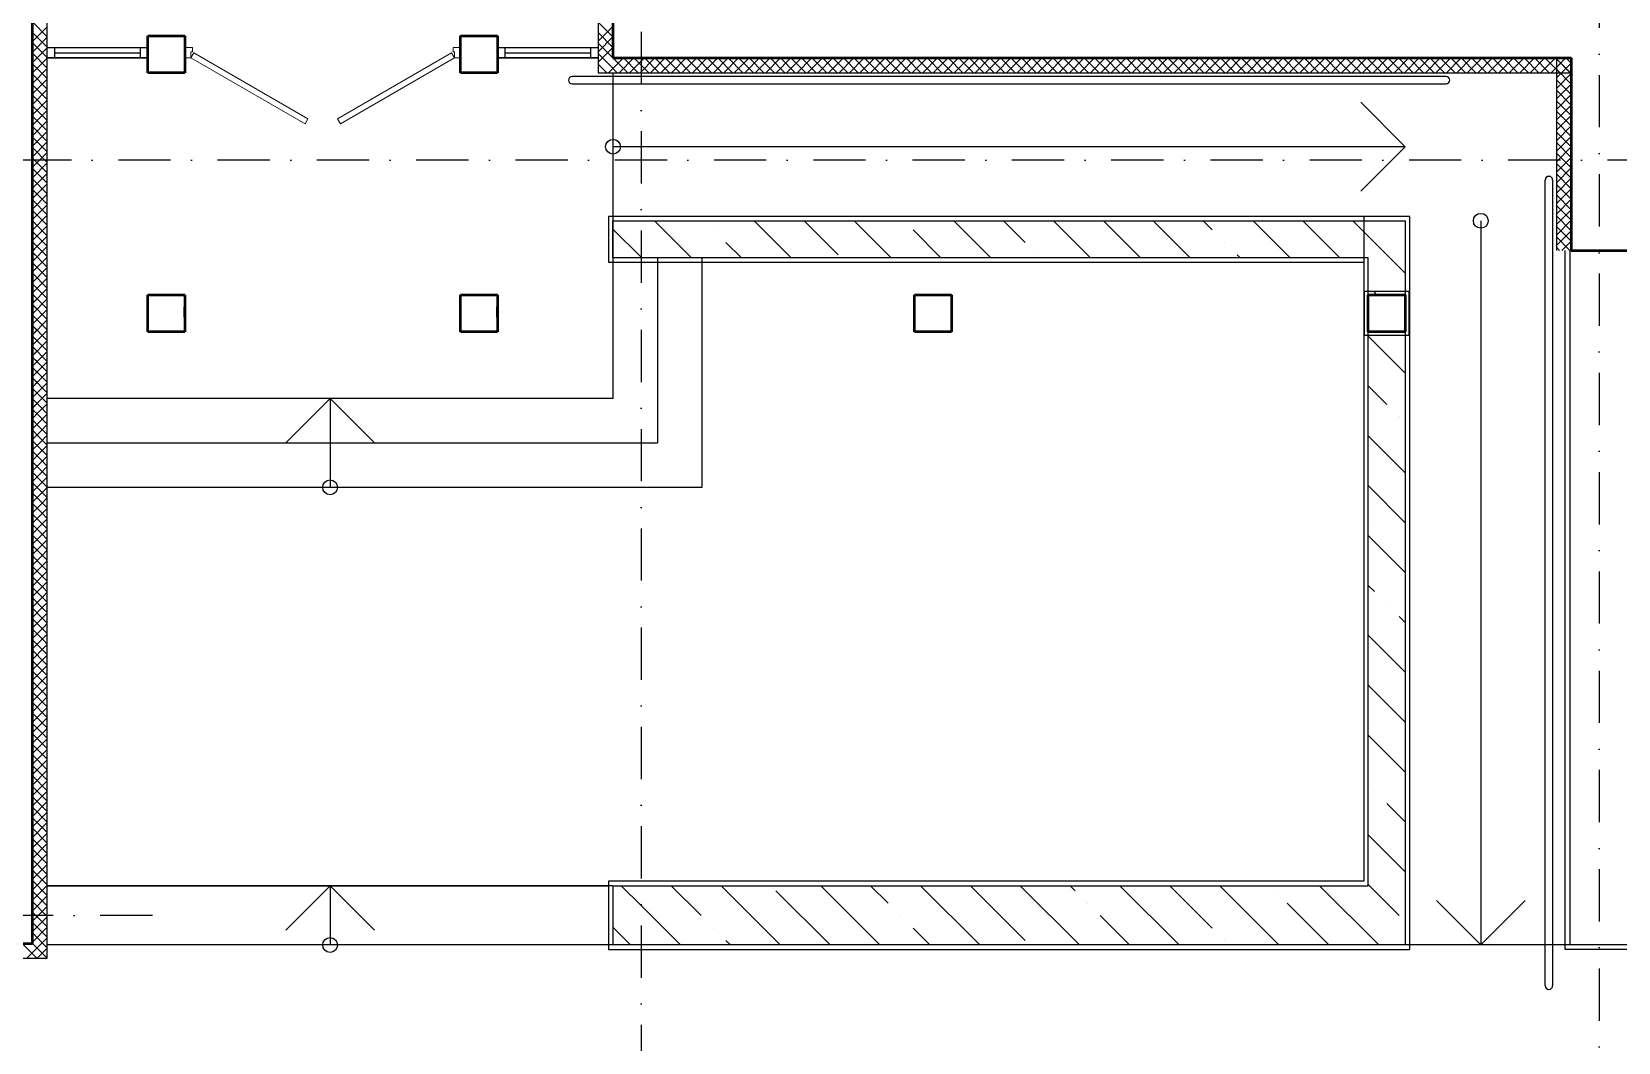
# Model space of a CAD drawing. Extents: x -1560602 to 321118, y -2308202 to -430103.
# Drawn here: x -1545839 to -1535127, y -2049970 to -2043147 of the extents above; entities that cross this region are included whole.
import ezdxf

# ---------------------------------------------------------------- set-up
doc = ezdxf.new("R2010")
doc.units = 0
doc.header["$MEASUREMENT"] = 0
doc.linetypes.add('Dot & Dashed', pattern=[670.277762, 352.777767, -176.388884, 0, -141.111112])
doc.linetypes.add('Штрихпунктирная', pattern=[0.670278, 0.352778, -0.176389, 0, -0.141111])
doc.layers.get('0').update_dxf_attribs({"color": 255, "linetype": 'CONTINUOUS'})
for name, color, linetype, lineweight in [('Двери', 4, 'CONTINUOUS', 15), ('монолитная стена', 2, 'CONTINUOUS', 25), ('стены', 5, 'CONTINUOUS', 50)]:
    doc.layers.add(name, color=color, linetype=linetype, lineweight=lineweight)
for name, color, linetype in [('Оси', 253, 'Dot & Dashed'), ('отделка', 240, 'CONTINUOUS'), ('Утеплитель', 6, 'CONTINUOUS')]:
    doc.layers.add(name, color=color, linetype=linetype)

msp = doc.modelspace()

# ---------------------------------------------------------------- linework, layer by layer
at = {"color": 0, "ltscale": 100}
for p, q in [((-1536289.7, -2043448.4), (-1542189.7, -2043448.4)), ((-1541914.7, -2043423.4), (-1541914.7, -2045623.4)), ((-1542189.7, -2043498.4), (-1536289.7, -2043498.4)), ((-1536564.7, -2043923.4), (-1536864.7, -2043623.4)), ((-1536564.7, -2043923.4), (-1541914.7, -2043923.4)), ((-1536564.7, -2043923.4), (-1536864.7, -2044223.4)), ((-1535619.7, -2049588.4), (-1535619.7, -2044148.4)), ((-1535569.7, -2044148.4), (-1535569.7, -2049588.4)), ((-1536534.7, -2044393.4), (-1541944.7, -2044393.4)), ((-1541944.7, -2044393.4), (-1541944.7, -2044703.4)), ((-1536844.7, -2044393.4), (-1536844.7, -2044703.4)), ((-1536534.7, -2049343.4), (-1536534.7, -2044393.4)), ((-1536054.7, -2044423.4), (-1536054.7, -2049313.4)), ((-1535484.7, -2049343.4), (-1535484.7, -2044623.4)), ((-1535454.7, -2044623.4), (-1535454.7, -2049313.4)), ((-1541944.7, -2044703.4), (-1536844.7, -2044703.4)), ((-1541614.7, -2044673.4), (-1541614.7, -2045923.4)), ((-1541314.7, -2044673.4), (-1541314.7, -2046223.4)), ((-1536844.7, -2044703.4), (-1536844.7, -2048883.4)), ((-1536839.7, -2045198.4), (-1536839.7, -2044898.4)), ((-1536839.7, -2044898.4), (-1536814.7, -2044898.4)), ((-1536814.7, -2044898.4), (-1536564.7, -2044898.4)), ((-1536564.7, -2044898.4), (-1536539.7, -2044898.4)), ((-1536539.7, -2044898.4), (-1536539.7, -2045198.4)), ((-1536814.7, -2045198.4), (-1536839.7, -2045198.4)), ((-1536564.7, -2045198.4), (-1536814.7, -2045198.4)), ((-1536539.7, -2045198.4), (-1536564.7, -2045198.4)), ((-1541914.7, -2045623.4), (-1545734.7, -2045623.4)), ((-1543824.7, -2045623.4), (-1544124.7, -2045923.4)), ((-1543824.7, -2045623.4), (-1543824.7, -2046223.4)), ((-1543824.7, -2045623.4), (-1543524.7, -2045923.4)), ((-1545734.7, -2045923.4), (-1541614.7, -2045923.4)), ((-1541314.7, -2046223.4), (-1545734.7, -2046223.4)), ((-1541914.7, -2048913.4), (-1545734.7, -2048913.4)), ((-1545734.7, -2048913.4), (-1541944.7, -2048913.4)), ((-1543824.7, -2048913.4), (-1544124.7, -2049213.4)), ((-1543824.7, -2048913.4), (-1543824.7, -2049313.4)), ((-1543824.7, -2048913.4), (-1543524.7, -2049213.4)), ((-1541944.7, -2048883.4), (-1541944.7, -2049343.4)), ((-1536844.7, -2048883.4), (-1541944.7, -2048883.4)), ((-1536054.7, -2049313.4), (-1536354.7, -2049013.4)), ((-1535754.7, -2049013.4), (-1536054.7, -2049313.4)), ((-1541914.7, -2049313.4), (-1545734.7, -2049313.4)), ((-1541944.7, -2049343.4), (-1536534.7, -2049343.4)), ((-1535054.7, -2049313.4), (-1536564.7, -2049313.4)), ((-1535024.7, -2049343.4), (-1535484.7, -2049343.4))]:
    msp.add_line(p, q, dxfattribs=at)
for centre in [(-1541914.7, -2043923.4), (-1536054.7, -2044423.4), (-1543824.7, -2046223.4), (-1543824.7, -2049313.4)]:
    msp.add_circle(centre, 50, dxfattribs=at)
for centre, start, end in [((-1542189.7, -2043473.4), 89.94844, 269.94844), ((-1536289.7, -2043473.4), 270, 90), ((-1535594.7, -2044148.4), 0, 180), ((-1535594.7, -2049588.4), 180, 0)]:
    msp.add_arc(centre, 25, start, end, dxfattribs=at)
at = {"layer": 'Двери', "color": 0, "linetype": 'Continuous', "ltscale": 100}
for p, q in [((-1544804.7, -2043323.4), (-1544804.7, -2043253.4)), ((-1544804.7, -2043323.4), (-1544804.7, -2043253.4)), ((-1544804.7, -2043323.4), (-1544804.7, -2043253.4)), ((-1542944.7, -2043323.4), (-1542944.7, -2043253.4)), ((-1542944.7, -2043253.4), (-1542944.7, -2043323.4)), ((-1542944.7, -2043323.4), (-1542944.7, -2043253.4))]:
    msp.add_line(p, q, dxfattribs=at)
at = {"layer": 'Двери', "color": 0, "linetype": 'Continuous'}
for p, q in [((-1544804.7, -2043253.4), (-1544754.7, -2043253.4)), ((-1544754.7, -2043253.4), (-1544754.7, -2043283.4)), ((-1542994.7, -2043283.4), (-1542994.7, -2043253.4)), ((-1542994.7, -2043253.4), (-1542944.7, -2043253.4)), ((-1544764.7, -2043323.4), (-1544804.7, -2043323.4)), ((-1544754.7, -2043283.4), (-1544764.7, -2043283.4)), ((-1544764.7, -2043283.4), (-1544764.7, -2043323.4)), ((-1544744.7, -2043288.8), (-1544764.7, -2043323.4)), ((-1544764.7, -2043323.4), (-1543994, -2043768.4)), ((-1543974, -2043733.8), (-1544744.7, -2043288.8)), ((-1543775.5, -2043733.8), (-1543004.7, -2043288.8)), ((-1542984.7, -2043323.4), (-1543755.5, -2043768.4)), ((-1543004.7, -2043288.8), (-1542984.7, -2043323.4)), ((-1542984.7, -2043283.4), (-1542994.7, -2043283.4)), ((-1542984.7, -2043323.4), (-1542984.7, -2043283.4)), ((-1542944.7, -2043323.4), (-1542984.7, -2043323.4)), ((-1543994, -2043768.4), (-1543974, -2043733.8)), ((-1543755.5, -2043768.4), (-1543775.5, -2043733.8))]:
    msp.add_line(p, q, dxfattribs=at)
at = {"layer": 'монолитная стена', "color": 0, "ltscale": 100}
for p, q in [((-1541914.7, -2044673.4), (-1541914.7, -2044423.4)), ((-1541914.7, -2044423.4), (-1536564.7, -2044423.4)), ((-1536564.7, -2044423.4), (-1536564.7, -2045198.4)), ((-1536814.7, -2044673.4), (-1541914.7, -2044673.4)), ((-1536814.7, -2048913.4), (-1536814.7, -2044673.4)), ((-1536564.7, -2045198.4), (-1536564.7, -2049313.4)), ((-1541914.7, -2048913.4), (-1541914.7, -2049313.4)), ((-1541914.7, -2048913.4), (-1536814.7, -2048913.4)), ((-1536564.7, -2049313.4), (-1541914.7, -2049313.4))]:
    msp.add_line(p, q, dxfattribs=at)
at = {"layer": 'монолитная стена', "color": 0, "ltscale": 75}
for p, q in [((-1541384, -2044673.4), (-1541634, -2044423.4)), ((-1540710.5, -2044673.4), (-1540960.5, -2044423.4)), ((-1540393.8, -2044653.4), (-1540623.8, -2044423.4)), ((-1540037, -2044673.4), (-1540287, -2044423.4)), ((-1539363.5, -2044673.4), (-1539613.5, -2044423.4)), ((-1539130.9, -2044569.3), (-1539276.7, -2044423.4)), ((-1538690, -2044673.4), (-1538940, -2044423.4)), ((-1538353.2, -2044673.4), (-1538603.2, -2044423.4)), ((-1538016.4, -2044673.4), (-1538266.4, -2044423.4)), ((-1537868.1, -2044485.1), (-1537929.7, -2044423.4)), ((-1537342.9, -2044673.4), (-1537592.9, -2044423.4)), ((-1537006.2, -2044673.4), (-1537256.2, -2044423.4)), ((-1536564.7, -2044778.1), (-1536919.4, -2044423.4)), ((-1541724.7, -2044669.5), (-1541914.7, -2044479.5)), ((-1541235.7, -2044485.1), (-1541235.7, -2044485.1)), ((-1539700.2, -2044673.4), (-1539888.6, -2044485.1)), ((-1541047.3, -2044673.4), (-1541151.5, -2044569.3)), ((-1539046.7, -2044653.4), (-1539046.7, -2044653.4)), ((-1537783.9, -2044569.3), (-1537783.9, -2044569.3)), ((-1537679.7, -2044673.4), (-1537699.7, -2044653.4)), ((-1541720.8, -2044673.4), (-1541724.7, -2044669.5)), ((-1536756.2, -2044923.4), (-1536773.6, -2044906)), ((-1536564.7, -2045451.6), (-1536814.7, -2045201.6)), ((-1536689.4, -2045663.7), (-1536814.7, -2045538.4)), ((-1536605.2, -2045747.9), (-1536605.2, -2045747.9)), ((-1536564.7, -2046125.1), (-1536814.7, -2045875.1)), ((-1536564.7, -2046461.9), (-1536814.7, -2046211.9)), ((-1536564.7, -2046798.7), (-1536814.7, -2046548.7)), ((-1536773.6, -2046926.6), (-1536814.7, -2046885.4)), ((-1536689.4, -2047010.8), (-1536689.4, -2047010.8)), ((-1536564.7, -2047135.4), (-1536605.2, -2047095)), ((-1536564.7, -2047472.2), (-1536814.7, -2047222.2)), ((-1536564.7, -2047808.9), (-1536814.7, -2047558.9)), ((-1536564.7, -2048145.7), (-1536814.7, -2047895.7)), ((-1536773.6, -2048273.6), (-1536773.6, -2048273.6)), ((-1536564.7, -2048482.5), (-1536689.4, -2048357.8)), ((-1536564.7, -2048819.2), (-1536814.7, -2048569.2)), ((-1541724.7, -2049047.4), (-1541858.7, -2048913.4)), ((-1541319.8, -2049115.5), (-1541521.9, -2048913.4)), ((-1540785.2, -2049313.4), (-1541185.2, -2048913.4)), ((-1540448.4, -2049313.4), (-1540814.7, -2048947.1)), ((-1540111.6, -2049313.4), (-1540511.6, -2048913.4)), ((-1540057, -2049031.3), (-1540174.9, -2048913.4)), ((-1539438.1, -2049313.4), (-1539838.1, -2048913.4)), ((-1539130.9, -2049283.9), (-1539501.4, -2048913.4)), ((-1538764.6, -2049313.4), (-1539164.6, -2048913.4)), ((-1538794.1, -2048947.1), (-1538827.8, -2048913.4)), ((-1538091.1, -2049313.4), (-1538491.1, -2048913.4)), ((-1537868.1, -2049199.7), (-1538154.3, -2048913.4)), ((-1537417.6, -2049313.4), (-1537817.6, -2048913.4)), ((-1537447.1, -2048947.1), (-1537447.1, -2048947.1)), ((-1536744, -2049313.4), (-1537144, -2048913.4)), ((-1536605.2, -2049115.5), (-1536814.7, -2048906)), ((-1541458.7, -2049313.4), (-1541724.7, -2049047.4)), ((-1538710, -2049031.3), (-1538710, -2049031.3)), ((-1537080.8, -2049313.4), (-1537362.9, -2049031.3)), ((-1539972.8, -2049115.5), (-1539972.8, -2049115.5)), ((-1538427.8, -2049313.4), (-1538625.8, -2049115.5)), ((-1541795.4, -2049313.4), (-1541914.7, -2049194.1)), ((-1541235.7, -2049199.7), (-1541235.7, -2049199.7)), ((-1539774.9, -2049313.4), (-1539888.6, -2049199.7)), ((-1541121.9, -2049313.4), (-1541151.5, -2049283.9)), ((-1537783.9, -2049283.9), (-1537783.9, -2049283.9))]:
    msp.add_line(p, q, dxfattribs=at)
at = {"layer": 'Оси', "color": 0, "linetype": 'Штрихпунктирная', "lineweight": -3, "ltscale": 1000}
for p, q in [((-1535254.7, -2033383.4), (-1535254.7, -2057488.4)), ((-1541724.7, -2034433.4), (-1541724.7, -2057488.4)), ((-1497304.7, -2044013.4), (-1556759.9, -2044013.4)), ((-1545024.7, -2049113.4), (-1556759.9, -2049113.4))]:
    msp.add_line(p, q, dxfattribs=at)
at = {"layer": 'отделка', "color": 0, "linetype": 'Continuous', "ltscale": 100}
for p, q in [((-1545734.7, -2043253.4), (-1545054.7, -2043253.4)), ((-1545734.7, -2043253.4), (-1545684.7, -2043253.4)), ((-1545684.7, -2043253.4), (-1545684.7, -2043323.4)), ((-1545684.7, -2043253.4), (-1545104.7, -2043253.4)), ((-1545104.7, -2043323.4), (-1545104.7, -2043253.4)), ((-1545104.7, -2043253.4), (-1545054.7, -2043253.4)), ((-1542694.7, -2043253.4), (-1542014.7, -2043253.4)), ((-1542694.7, -2043253.4), (-1542644.7, -2043253.4)), ((-1542694.7, -2043323.4), (-1542694.7, -2043253.4)), ((-1542694.7, -2043323.4), (-1542694.7, -2043253.4)), ((-1542694.7, -2043323.4), (-1542694.7, -2043253.4)), ((-1542644.7, -2043253.4), (-1542644.7, -2043323.4)), ((-1542644.7, -2043253.4), (-1542064.7, -2043253.4)), ((-1542064.7, -2043323.4), (-1542064.7, -2043253.4)), ((-1542064.7, -2043253.4), (-1542014.7, -2043253.4)), ((-1545734.7, -2043323.4), (-1545054.7, -2043323.4)), ((-1545684.7, -2043323.4), (-1545734.7, -2043323.4)), ((-1545684.7, -2043288.4), (-1545104.7, -2043288.4)), ((-1545104.7, -2043323.4), (-1545684.7, -2043323.4)), ((-1545054.7, -2043323.4), (-1545104.7, -2043323.4)), ((-1542694.7, -2043323.4), (-1542014.7, -2043323.4)), ((-1542644.7, -2043323.4), (-1542694.7, -2043323.4)), ((-1542644.7, -2043288.4), (-1542064.7, -2043288.4)), ((-1542064.7, -2043323.4), (-1542644.7, -2043323.4)), ((-1542014.7, -2043323.4), (-1542064.7, -2043323.4))]:
    msp.add_line(p, q, dxfattribs=at)
at = {"layer": 'стены', "color": 0, "ltscale": 100}
for p, q in [((-1545834.7, -2043973.4), (-1545834.7, -2041383.4)), ((-1541914.7, -2041383.4), (-1541914.7, -2043323.4)), ((-1545054.7, -2043173.4), (-1544804.7, -2043173.4)), ((-1545054.7, -2043423.4), (-1545054.7, -2043173.4)), ((-1544804.7, -2043173.4), (-1544804.7, -2043423.4)), ((-1542944.7, -2043173.4), (-1542694.7, -2043173.4)), ((-1542944.7, -2043423.4), (-1542944.7, -2043173.4)), ((-1542694.7, -2043173.4), (-1542694.7, -2043423.4)), ((-1541914.7, -2043323.4), (-1535444.7, -2043323.4)), ((-1535444.7, -2043323.4), (-1535444.7, -2044623.4)), ((-1544804.7, -2043423.4), (-1545054.7, -2043423.4)), ((-1542694.7, -2043423.4), (-1542944.7, -2043423.4)), ((-1545834.7, -2049303.4), (-1545834.7, -2043973.4)), ((-1535444.7, -2044623.4), (-1535064.7, -2044623.4)), ((-1545054.7, -2044923.4), (-1544804.7, -2044923.4)), ((-1545054.7, -2045173.4), (-1545054.7, -2044923.4)), ((-1544804.7, -2044923.4), (-1544804.7, -2045173.4)), ((-1542944.7, -2044923.4), (-1542694.7, -2044923.4)), ((-1542944.7, -2045173.4), (-1542944.7, -2044923.4)), ((-1542694.7, -2044923.4), (-1542694.7, -2045173.4)), ((-1539879.7, -2044923.4), (-1539629.7, -2044923.4)), ((-1539879.7, -2045173.4), (-1539879.7, -2044923.4)), ((-1539629.7, -2044923.4), (-1539629.7, -2045173.4)), ((-1536814.7, -2044923.4), (-1536564.7, -2044923.4)), ((-1536814.7, -2045173.4), (-1536814.7, -2044923.4)), ((-1536564.7, -2044923.4), (-1536564.7, -2045173.4)), ((-1544804.7, -2045173.4), (-1545054.7, -2045173.4)), ((-1542694.7, -2045173.4), (-1542944.7, -2045173.4)), ((-1539629.7, -2045173.4), (-1539879.7, -2045173.4)), ((-1536564.7, -2045173.4), (-1536814.7, -2045173.4)), ((-1547904.7, -2049303.4), (-1545834.7, -2049303.4))]:
    msp.add_line(p, q, dxfattribs=at)
at = {"layer": 'стены', "color": 0, "linetype": 'Continuous', "ltscale": 100}
for p, q in [((-1544804.7, -2045073.4), (-1544804.7, -2045003.4)), ((-1544804.7, -2045073.4), (-1544804.7, -2045003.4)), ((-1544804.7, -2045073.4), (-1544804.7, -2045003.4)), ((-1542694.7, -2045073.4), (-1542694.7, -2045003.4)), ((-1542694.7, -2045073.4), (-1542694.7, -2045003.4)), ((-1542694.7, -2045073.4), (-1542694.7, -2045003.4))]:
    msp.add_line(p, q, dxfattribs=at)
at = {"layer": 'Утеплитель', "color": 0, "ltscale": 100}
for p, q in [((-1545734.7, -2045673.4), (-1545734.7, -2041383.4)), ((-1542014.7, -2041383.4), (-1542014.7, -2043423.4)), ((-1545734.7, -2043180.4), (-1545834.7, -2043080.4)), ((-1545834.7, -2043212.9), (-1545734.7, -2043112.9)), ((-1545734.7, -2043251.1), (-1545834.7, -2043151.1)), ((-1541914.7, -2043182), (-1542014.7, -2043082)), ((-1542014.7, -2043211.3), (-1541914.7, -2043111.3)), ((-1541914.7, -2043252.7), (-1542014.7, -2043152.7)), ((-1545834.7, -2043283.6), (-1545734.7, -2043183.6)), ((-1545734.7, -2043321.8), (-1545834.7, -2043221.8)), ((-1545834.7, -2043354.4), (-1545734.7, -2043254.4)), ((-1542014.7, -2043282), (-1541914.7, -2043182)), ((-1541914.7, -2043323.4), (-1542014.7, -2043223.4)), ((-1542014.7, -2043352.7), (-1541914.7, -2043252.7)), ((-1545734.7, -2043392.5), (-1545834.7, -2043292.5)), ((-1545834.7, -2043425.1), (-1545734.7, -2043325.1)), ((-1545734.7, -2043463.2), (-1545834.7, -2043363.2)), ((-1541950.1, -2043358.8), (-1542014.7, -2043294.2)), ((-1541985.5, -2043394.2), (-1542014.7, -2043364.9)), ((-1541885.5, -2043423.4), (-1541950.1, -2043358.8)), ((-1541944, -2043423.4), (-1541844, -2043323.4)), ((-1541814.7, -2043423.4), (-1541914.7, -2043323.4)), ((-1541873.3, -2043423.4), (-1541773.3, -2043323.4)), ((-1541744, -2043423.4), (-1541844, -2043323.4)), ((-1541802.6, -2043423.4), (-1541702.6, -2043323.4)), ((-1541673.3, -2043423.4), (-1541773.3, -2043323.4)), ((-1541731.9, -2043423.4), (-1541631.9, -2043323.4)), ((-1541602.6, -2043423.4), (-1541702.6, -2043323.4)), ((-1541661.2, -2043423.4), (-1541561.2, -2043323.4)), ((-1541531.9, -2043423.4), (-1541631.9, -2043323.4)), ((-1541590.5, -2043423.4), (-1541490.5, -2043323.4)), ((-1541461.2, -2043423.4), (-1541561.2, -2043323.4)), ((-1541519.8, -2043423.4), (-1541419.8, -2043323.4)), ((-1541390.5, -2043423.4), (-1541490.5, -2043323.4)), ((-1541449.1, -2043423.4), (-1541349.1, -2043323.4)), ((-1541319.8, -2043423.4), (-1541419.8, -2043323.4)), ((-1541378.3, -2043423.4), (-1541278.3, -2043323.4)), ((-1541249.1, -2043423.4), (-1541349.1, -2043323.4)), ((-1541307.6, -2043423.4), (-1541207.6, -2043323.4)), ((-1541178.3, -2043423.4), (-1541278.3, -2043323.4)), ((-1541236.9, -2043423.4), (-1541136.9, -2043323.4)), ((-1541107.6, -2043423.4), (-1541207.6, -2043323.4)), ((-1541166.2, -2043423.4), (-1541066.2, -2043323.4)), ((-1541036.9, -2043423.4), (-1541136.9, -2043323.4)), ((-1541095.5, -2043423.4), (-1540995.5, -2043323.4)), ((-1540966.2, -2043423.4), (-1541066.2, -2043323.4)), ((-1541024.8, -2043423.4), (-1540924.8, -2043323.4)), ((-1540895.5, -2043423.4), (-1540995.5, -2043323.4)), ((-1540954.1, -2043423.4), (-1540854.1, -2043323.4)), ((-1540824.8, -2043423.4), (-1540924.8, -2043323.4)), ((-1540883.4, -2043423.4), (-1540783.4, -2043323.4)), ((-1540754.1, -2043423.4), (-1540854.1, -2043323.4)), ((-1540812.7, -2043423.4), (-1540712.7, -2043323.4)), ((-1540683.4, -2043423.4), (-1540783.4, -2043323.4)), ((-1540742, -2043423.4), (-1540642, -2043323.4)), ((-1540612.7, -2043423.4), (-1540712.7, -2043323.4)), ((-1540671.2, -2043423.4), (-1540571.2, -2043323.4)), ((-1540542, -2043423.4), (-1540642, -2043323.4)), ((-1540600.5, -2043423.4), (-1540500.5, -2043323.4)), ((-1540471.2, -2043423.4), (-1540571.2, -2043323.4)), ((-1540529.8, -2043423.4), (-1540429.8, -2043323.4)), ((-1540400.5, -2043423.4), (-1540500.5, -2043323.4)), ((-1540459.1, -2043423.4), (-1540359.1, -2043323.4)), ((-1540329.8, -2043423.4), (-1540429.8, -2043323.4)), ((-1540388.4, -2043423.4), (-1540288.4, -2043323.4)), ((-1540259.1, -2043423.4), (-1540359.1, -2043323.4)), ((-1540317.7, -2043423.4), (-1540217.7, -2043323.4)), ((-1540188.4, -2043423.4), (-1540288.4, -2043323.4)), ((-1540247, -2043423.4), (-1540147, -2043323.4)), ((-1540117.7, -2043423.4), (-1540217.7, -2043323.4)), ((-1540176.3, -2043423.4), (-1540076.3, -2043323.4)), ((-1540047, -2043423.4), (-1540147, -2043323.4)), ((-1540105.6, -2043423.4), (-1540005.6, -2043323.4)), ((-1539976.3, -2043423.4), (-1540076.3, -2043323.4)), ((-1540034.8, -2043423.4), (-1539934.8, -2043323.4)), ((-1539905.6, -2043423.4), (-1540005.6, -2043323.4)), ((-1539964.1, -2043423.4), (-1539864.1, -2043323.4)), ((-1539834.8, -2043423.4), (-1539934.8, -2043323.4)), ((-1539893.4, -2043423.4), (-1539793.4, -2043323.4)), ((-1539764.1, -2043423.4), (-1539864.1, -2043323.4)), ((-1539822.7, -2043423.4), (-1539722.7, -2043323.4)), ((-1539693.4, -2043423.4), (-1539793.4, -2043323.4)), ((-1539752, -2043423.4), (-1539652, -2043323.4)), ((-1539622.7, -2043423.4), (-1539722.7, -2043323.4)), ((-1539681.3, -2043423.4), (-1539581.3, -2043323.4)), ((-1539552, -2043423.4), (-1539652, -2043323.4)), ((-1539610.6, -2043423.4), (-1539510.6, -2043323.4)), ((-1539481.3, -2043423.4), (-1539581.3, -2043323.4)), ((-1539539.9, -2043423.4), (-1539439.9, -2043323.4)), ((-1539410.6, -2043423.4), (-1539510.6, -2043323.4)), ((-1539469.2, -2043423.4), (-1539369.2, -2043323.4)), ((-1539339.9, -2043423.4), (-1539439.9, -2043323.4)), ((-1539398.4, -2043423.4), (-1539298.4, -2043323.4)), ((-1539269.2, -2043423.4), (-1539369.2, -2043323.4)), ((-1539327.7, -2043423.4), (-1539227.7, -2043323.4)), ((-1539198.4, -2043423.4), (-1539298.4, -2043323.4)), ((-1539257, -2043423.4), (-1539157, -2043323.4)), ((-1539127.7, -2043423.4), (-1539227.7, -2043323.4)), ((-1539186.3, -2043423.4), (-1539086.3, -2043323.4)), ((-1539057, -2043423.4), (-1539157, -2043323.4)), ((-1539115.6, -2043423.4), (-1539015.6, -2043323.4)), ((-1538986.3, -2043423.4), (-1539086.3, -2043323.4)), ((-1539044.9, -2043423.4), (-1538944.9, -2043323.4)), ((-1538915.6, -2043423.4), (-1539015.6, -2043323.4)), ((-1538974.2, -2043423.4), (-1538874.2, -2043323.4)), ((-1538844.9, -2043423.4), (-1538944.9, -2043323.4)), ((-1538903.5, -2043423.4), (-1538803.5, -2043323.4)), ((-1538774.2, -2043423.4), (-1538874.2, -2043323.4)), ((-1538832.8, -2043423.4), (-1538732.8, -2043323.4)), ((-1538703.5, -2043423.4), (-1538803.5, -2043323.4)), ((-1538762.1, -2043423.4), (-1538662.1, -2043323.4)), ((-1538632.8, -2043423.4), (-1538732.8, -2043323.4)), ((-1538691.3, -2043423.4), (-1538591.3, -2043323.4)), ((-1538562.1, -2043423.4), (-1538662.1, -2043323.4)), ((-1538620.6, -2043423.4), (-1538520.6, -2043323.4)), ((-1538491.3, -2043423.4), (-1538591.3, -2043323.4)), ((-1538549.9, -2043423.4), (-1538449.9, -2043323.4)), ((-1538420.6, -2043423.4), (-1538520.6, -2043323.4)), ((-1538479.2, -2043423.4), (-1538379.2, -2043323.4)), ((-1538349.9, -2043423.4), (-1538449.9, -2043323.4)), ((-1538408.5, -2043423.4), (-1538308.5, -2043323.4)), ((-1538279.2, -2043423.4), (-1538379.2, -2043323.4)), ((-1538337.8, -2043423.4), (-1538237.8, -2043323.4)), ((-1538208.5, -2043423.4), (-1538308.5, -2043323.4)), ((-1538267.1, -2043423.4), (-1538167.1, -2043323.4)), ((-1538137.8, -2043423.4), (-1538237.8, -2043323.4)), ((-1538196.4, -2043423.4), (-1538096.4, -2043323.4)), ((-1538067.1, -2043423.4), (-1538167.1, -2043323.4)), ((-1538125.7, -2043423.4), (-1538025.7, -2043323.4)), ((-1537996.4, -2043423.4), (-1538096.4, -2043323.4)), ((-1538054.9, -2043423.4), (-1537954.9, -2043323.4)), ((-1537925.7, -2043423.4), (-1538025.7, -2043323.4)), ((-1537984.2, -2043423.4), (-1537884.2, -2043323.4)), ((-1537854.9, -2043423.4), (-1537954.9, -2043323.4)), ((-1537913.5, -2043423.4), (-1537813.5, -2043323.4)), ((-1537784.2, -2043423.4), (-1537884.2, -2043323.4)), ((-1537842.8, -2043423.4), (-1537742.8, -2043323.4)), ((-1537713.5, -2043423.4), (-1537813.5, -2043323.4)), ((-1537772.1, -2043423.4), (-1537672.1, -2043323.4)), ((-1537642.8, -2043423.4), (-1537742.8, -2043323.4)), ((-1537701.4, -2043423.4), (-1537601.4, -2043323.4)), ((-1537572.1, -2043423.4), (-1537672.1, -2043323.4)), ((-1537630.7, -2043423.4), (-1537530.7, -2043323.4)), ((-1537501.4, -2043423.4), (-1537601.4, -2043323.4)), ((-1537560, -2043423.4), (-1537460, -2043323.4)), ((-1537430.7, -2043423.4), (-1537530.7, -2043323.4)), ((-1537489.3, -2043423.4), (-1537389.3, -2043323.4)), ((-1537360, -2043423.4), (-1537460, -2043323.4)), ((-1537418.5, -2043423.4), (-1537318.5, -2043323.4)), ((-1537289.3, -2043423.4), (-1537389.3, -2043323.4)), ((-1537347.8, -2043423.4), (-1537247.8, -2043323.4)), ((-1537218.5, -2043423.4), (-1537318.5, -2043323.4)), ((-1537277.1, -2043423.4), (-1537177.1, -2043323.4)), ((-1537147.8, -2043423.4), (-1537247.8, -2043323.4)), ((-1537206.4, -2043423.4), (-1537106.4, -2043323.4)), ((-1537077.1, -2043423.4), (-1537177.1, -2043323.4)), ((-1537135.7, -2043423.4), (-1537035.7, -2043323.4)), ((-1537006.4, -2043423.4), (-1537106.4, -2043323.4)), ((-1537065, -2043423.4), (-1536965, -2043323.4)), ((-1536935.7, -2043423.4), (-1537035.7, -2043323.4)), ((-1536994.3, -2043423.4), (-1536894.3, -2043323.4)), ((-1536865, -2043423.4), (-1536965, -2043323.4)), ((-1536923.6, -2043423.4), (-1536823.6, -2043323.4)), ((-1536794.3, -2043423.4), (-1536894.3, -2043323.4)), ((-1536852.9, -2043423.4), (-1536752.9, -2043323.4)), ((-1536723.6, -2043423.4), (-1536823.6, -2043323.4)), ((-1536782.2, -2043423.4), (-1536682.2, -2043323.4)), ((-1536652.9, -2043423.4), (-1536752.9, -2043323.4)), ((-1536711.4, -2043423.4), (-1536611.4, -2043323.4)), ((-1536582.2, -2043423.4), (-1536682.2, -2043323.4)), ((-1536640.7, -2043423.4), (-1536540.7, -2043323.4)), ((-1536511.4, -2043423.4), (-1536611.4, -2043323.4)), ((-1536570, -2043423.4), (-1536470, -2043323.4)), ((-1536440.7, -2043423.4), (-1536540.7, -2043323.4)), ((-1536499.3, -2043423.4), (-1536399.3, -2043323.4)), ((-1536370, -2043423.4), (-1536470, -2043323.4)), ((-1536428.6, -2043423.4), (-1536328.6, -2043323.4)), ((-1536299.3, -2043423.4), (-1536399.3, -2043323.4)), ((-1536357.9, -2043423.4), (-1536257.9, -2043323.4)), ((-1536228.6, -2043423.4), (-1536328.6, -2043323.4)), ((-1536287.2, -2043423.4), (-1536187.2, -2043323.4)), ((-1536157.9, -2043423.4), (-1536257.9, -2043323.4)), ((-1536216.5, -2043423.4), (-1536116.5, -2043323.4)), ((-1536087.2, -2043423.4), (-1536187.2, -2043323.4)), ((-1536145.8, -2043423.4), (-1536045.8, -2043323.4)), ((-1536016.5, -2043423.4), (-1536116.5, -2043323.4)), ((-1536075, -2043423.4), (-1535975, -2043323.4)), ((-1535945.8, -2043423.4), (-1536045.8, -2043323.4)), ((-1536004.3, -2043423.4), (-1535904.3, -2043323.4)), ((-1535875, -2043423.4), (-1535975, -2043323.4)), ((-1535933.6, -2043423.4), (-1535833.6, -2043323.4)), ((-1535804.3, -2043423.4), (-1535904.3, -2043323.4)), ((-1535862.9, -2043423.4), (-1535762.9, -2043323.4)), ((-1535733.6, -2043423.4), (-1535833.6, -2043323.4)), ((-1535792.2, -2043423.4), (-1535692.2, -2043323.4)), ((-1535662.9, -2043423.4), (-1535762.9, -2043323.4)), ((-1535721.5, -2043423.4), (-1535621.5, -2043323.4)), ((-1535592.2, -2043423.4), (-1535692.2, -2043323.4)), ((-1535650.8, -2043423.4), (-1535550.8, -2043323.4)), ((-1535521.5, -2043423.4), (-1535621.5, -2043323.4)), ((-1535580.1, -2043423.4), (-1535480.1, -2043323.4)), ((-1535450.8, -2043423.4), (-1535550.8, -2043323.4)), ((-1535544.7, -2043323.4), (-1535544.7, -2044623.4)), ((-1535544.7, -2043388.1), (-1535480.1, -2043323.4)), ((-1535444.7, -2043429.5), (-1535544.7, -2043329.5)), ((-1535544.7, -2043458.8), (-1535444.7, -2043358.8)), ((-1535509.4, -2043423.4), (-1535444.7, -2043358.8)), ((-1535444.7, -2043358.8), (-1535480.1, -2043323.4)), ((-1535444.7, -2043358.8), (-1535480.1, -2043323.4)), ((-1545834.7, -2043495.8), (-1545734.7, -2043395.8)), ((-1545734.7, -2043533.9), (-1545834.7, -2043433.9)), ((-1545834.7, -2043566.5), (-1545734.7, -2043466.5)), ((-1542014.7, -2043423.4), (-1535444.7, -2043423.4)), ((-1541956.2, -2043423.4), (-1541985.5, -2043394.2)), ((-1535444.7, -2043500.2), (-1535544.7, -2043400.2)), ((-1535544.7, -2043529.5), (-1535444.7, -2043429.5)), ((-1535444.7, -2043570.9), (-1535544.7, -2043470.9)), ((-1545734.7, -2043604.7), (-1545834.7, -2043504.7)), ((-1545834.7, -2043637.2), (-1545734.7, -2043537.2)), ((-1545734.7, -2043675.4), (-1545834.7, -2043575.4)), ((-1535544.7, -2043600.2), (-1535444.7, -2043500.2)), ((-1535444.7, -2043641.6), (-1535544.7, -2043541.6)), ((-1535544.7, -2043671), (-1535444.7, -2043571)), ((-1545834.7, -2043707.9), (-1545734.7, -2043607.9)), ((-1545734.7, -2043746.1), (-1545834.7, -2043646.1)), ((-1545834.7, -2043778.6), (-1545734.7, -2043678.6)), ((-1535444.7, -2043712.3), (-1535544.7, -2043612.3)), ((-1535544.7, -2043741.7), (-1535444.7, -2043641.7)), ((-1535444.7, -2043783), (-1535544.7, -2043683)), ((-1545734.7, -2043816.8), (-1545834.7, -2043716.8)), ((-1545834.7, -2043849.3), (-1545734.7, -2043749.3)), ((-1545734.7, -2043887.5), (-1545834.7, -2043787.5)), ((-1535544.7, -2043812.4), (-1535444.7, -2043712.4)), ((-1535444.7, -2043853.7), (-1535544.7, -2043753.7)), ((-1535544.7, -2043883.1), (-1535444.7, -2043783.1)), ((-1545834.7, -2043920), (-1545734.7, -2043820)), ((-1545734.7, -2043958.2), (-1545834.7, -2043858.2)), ((-1545834.7, -2043990.7), (-1545734.7, -2043890.7)), ((-1535444.7, -2043924.5), (-1535544.7, -2043824.5)), ((-1535544.7, -2043953.8), (-1535444.7, -2043853.8)), ((-1535444.7, -2043995.2), (-1535544.7, -2043895.2)), ((-1545734.7, -2044028.9), (-1545834.7, -2043928.9)), ((-1545834.7, -2044061.5), (-1545734.7, -2043961.5)), ((-1545834.7, -2043990.7), (-1545834.3, -2043990.3)), ((-1545834.7, -2043990.7), (-1545834.3, -2043990.3)), ((-1545834.1, -2044000.3), (-1545834.7, -2043999.6)), ((-1545734.7, -2044099.6), (-1545834.7, -2043999.6)), ((-1545834.1, -2044000.3), (-1545834.7, -2043999.6)), ((-1535544.7, -2044024.5), (-1535444.7, -2043924.5)), ((-1535444.7, -2044065.9), (-1535544.7, -2043965.9)), ((-1535544.7, -2044095.2), (-1535444.7, -2043995.2)), ((-1545834.7, -2044132.2), (-1545734.7, -2044032.2)), ((-1545834.7, -2044061.5), (-1545832.7, -2044059.4)), ((-1545834.7, -2044061.5), (-1545832.7, -2044059.4)), ((-1545832.4, -2044072.7), (-1545834.7, -2044070.3)), ((-1545734.7, -2044170.3), (-1545834.7, -2044070.3)), ((-1545832.4, -2044072.7), (-1545834.7, -2044070.3)), ((-1545834.7, -2044202.9), (-1545734.7, -2044102.9)), ((-1545834.7, -2044132.2), (-1545831, -2044128.5)), ((-1545834.7, -2044132.2), (-1545831, -2044128.5)), ((-1535444.7, -2044136.6), (-1535544.7, -2044036.6)), ((-1535544.7, -2044165.9), (-1535444.7, -2044065.9)), ((-1535444.7, -2044207.3), (-1535544.7, -2044107.3)), ((-1545830.6, -2044145.2), (-1545834.7, -2044141.1)), ((-1545734.7, -2044241.1), (-1545834.7, -2044141.1)), ((-1545830.6, -2044145.2), (-1545834.7, -2044141.1)), ((-1545834.7, -2044273.6), (-1545734.7, -2044173.6)), ((-1545834.7, -2044202.9), (-1545829.4, -2044197.5)), ((-1545834.7, -2044202.9), (-1545829.4, -2044197.5)), ((-1545828.9, -2044217.6), (-1545834.7, -2044211.8)), ((-1545734.7, -2044311.8), (-1545834.7, -2044211.8)), ((-1545828.9, -2044217.6), (-1545834.7, -2044211.8)), ((-1535544.7, -2044236.6), (-1535444.7, -2044136.6)), ((-1535444.7, -2044278), (-1535544.7, -2044178)), ((-1535544.7, -2044307.4), (-1535444.7, -2044207.4)), ((-1545834.7, -2044344.3), (-1545734.7, -2044244.3)), ((-1545834.7, -2044273.6), (-1545827.7, -2044266.6)), ((-1545834.7, -2044273.6), (-1545827.7, -2044266.6)), ((-1545827.2, -2044290.1), (-1545834.7, -2044282.5)), ((-1545734.7, -2044382.5), (-1545834.7, -2044282.5)), ((-1545827.2, -2044290.1), (-1545834.7, -2044282.5)), ((-1545834.7, -2044415), (-1545734.7, -2044315)), ((-1545834.7, -2044344.3), (-1545826.1, -2044335.6)), ((-1545834.7, -2044344.3), (-1545826.1, -2044335.6)), ((-1535444.7, -2044348.7), (-1535544.7, -2044248.7)), ((-1535544.7, -2044378.1), (-1535444.7, -2044278.1)), ((-1535444.7, -2044419.4), (-1535544.7, -2044319.4)), ((-1545825.4, -2044362.5), (-1545834.7, -2044353.2)), ((-1545734.7, -2044453.2), (-1545834.7, -2044353.2)), ((-1545825.4, -2044362.5), (-1545834.7, -2044353.2)), ((-1545834.7, -2044485.7), (-1545734.7, -2044385.7)), ((-1545834.7, -2044415), (-1545824.4, -2044404.7)), ((-1545834.7, -2044415), (-1545824.4, -2044404.7)), ((-1545823.7, -2044435), (-1545834.7, -2044423.9)), ((-1545734.7, -2044523.9), (-1545834.7, -2044423.9)), ((-1545823.7, -2044435), (-1545834.7, -2044423.9)), ((-1535544.7, -2044448.8), (-1535444.7, -2044348.8)), ((-1535444.7, -2044490.1), (-1535544.7, -2044390.1)), ((-1535544.7, -2044519.5), (-1535444.7, -2044419.5)), ((-1545834.7, -2044556.4), (-1545734.7, -2044456.4)), ((-1545834.7, -2044485.7), (-1545822.7, -2044473.7)), ((-1545834.7, -2044485.7), (-1545822.7, -2044473.7)), ((-1545821.9, -2044507.4), (-1545834.7, -2044494.6)), ((-1545734.7, -2044594.6), (-1545834.7, -2044494.6)), ((-1545821.9, -2044507.4), (-1545834.7, -2044494.6)), ((-1545834.7, -2044627.1), (-1545734.7, -2044527.1)), ((-1545834.7, -2044556.4), (-1545821.1, -2044542.8)), ((-1545834.7, -2044556.4), (-1545821.1, -2044542.8)), ((-1535444.7, -2044560.9), (-1535544.7, -2044460.9)), ((-1535544.7, -2044590.2), (-1535444.7, -2044490.2)), ((-1535452.9, -2044623.4), (-1535544.7, -2044531.6)), ((-1545820.2, -2044579.9), (-1545834.7, -2044565.3)), ((-1545734.7, -2044665.3), (-1545834.7, -2044565.3)), ((-1545820.2, -2044579.9), (-1545834.7, -2044565.3)), ((-1545834.7, -2044697.9), (-1545734.7, -2044597.9)), ((-1545834.7, -2044627.1), (-1545819.4, -2044611.8)), ((-1545834.7, -2044627.1), (-1545819.4, -2044611.8)), ((-1545818.5, -2044652.3), (-1545834.7, -2044636)), ((-1545734.7, -2044736), (-1545834.7, -2044636)), ((-1545818.5, -2044652.3), (-1545834.7, -2044636)), ((-1535523.6, -2044623.4), (-1535544.7, -2044602.3)), ((-1535507.3, -2044623.4), (-1535444.7, -2044560.9)), ((-1545834.7, -2044768.6), (-1545734.7, -2044668.6)), ((-1545834.7, -2044697.9), (-1545817.8, -2044680.9)), ((-1545834.7, -2044697.9), (-1545817.8, -2044680.9)), ((-1545816.7, -2044724.8), (-1545834.7, -2044706.7)), ((-1545734.7, -2044806.7), (-1545834.7, -2044706.7)), ((-1545816.7, -2044724.8), (-1545834.7, -2044706.7)), ((-1545834.7, -2044839.3), (-1545734.7, -2044739.3)), ((-1545834.7, -2044768.6), (-1545816.1, -2044749.9)), ((-1545834.7, -2044768.6), (-1545816.1, -2044749.9)), ((-1545815, -2044797.2), (-1545834.7, -2044777.5)), ((-1545734.7, -2044877.5), (-1545834.7, -2044777.5)), ((-1545815, -2044797.2), (-1545834.7, -2044777.5)), ((-1545834.7, -2044910), (-1545734.7, -2044810)), ((-1545834.7, -2044839.3), (-1545814.5, -2044819)), ((-1545834.7, -2044839.3), (-1545814.5, -2044819)), ((-1545813.3, -2044869.7), (-1545834.7, -2044848.2)), ((-1545734.7, -2044948.2), (-1545834.7, -2044848.2)), ((-1545813.3, -2044869.7), (-1545834.7, -2044848.2)), ((-1545834.7, -2044980.7), (-1545734.7, -2044880.7)), ((-1545834.7, -2044910), (-1545812.8, -2044888.1)), ((-1545834.7, -2044910), (-1545812.8, -2044888.1)), ((-1545811.5, -2044942.1), (-1545834.7, -2044918.9)), ((-1545734.7, -2045018.9), (-1545834.7, -2044918.9)), ((-1545811.5, -2044942.1), (-1545834.7, -2044918.9)), ((-1545834.7, -2045051.4), (-1545734.7, -2044951.4)), ((-1545834.7, -2044980.7), (-1545811.2, -2044957.1)), ((-1545834.7, -2044980.7), (-1545811.2, -2044957.1)), ((-1545809.8, -2045014.6), (-1545834.7, -2044989.6)), ((-1545734.7, -2045089.6), (-1545834.7, -2044989.6)), ((-1545809.8, -2045014.6), (-1545834.7, -2044989.6)), ((-1545834.7, -2045122.1), (-1545734.7, -2045022.1)), ((-1545834.7, -2045051.4), (-1545809.5, -2045026.2)), ((-1545834.7, -2045051.4), (-1545809.5, -2045026.2)), ((-1545808, -2045087), (-1545834.7, -2045060.3)), ((-1545734.7, -2045160.3), (-1545834.7, -2045060.3)), ((-1545808, -2045087), (-1545834.7, -2045060.3)), ((-1545834.7, -2045192.8), (-1545734.7, -2045092.8)), ((-1545834.7, -2045122.1), (-1545807.8, -2045095.2)), ((-1545834.7, -2045122.1), (-1545807.8, -2045095.2)), ((-1545806.3, -2045159.4), (-1545834.7, -2045131)), ((-1545734.7, -2045231), (-1545834.7, -2045131)), ((-1545806.3, -2045159.4), (-1545834.7, -2045131)), ((-1545834.7, -2045263.5), (-1545734.7, -2045163.5)), ((-1545834.7, -2045192.8), (-1545806.2, -2045164.3)), ((-1545834.7, -2045192.8), (-1545806.2, -2045164.3)), ((-1545804.6, -2045231.9), (-1545834.7, -2045201.7)), ((-1545734.7, -2045301.7), (-1545834.7, -2045201.7)), ((-1545804.6, -2045231.9), (-1545834.7, -2045201.7)), ((-1545834.7, -2045263.5), (-1545804.5, -2045233.3)), ((-1545834.7, -2045263.5), (-1545804.5, -2045233.3)), ((-1545834.7, -2045334.3), (-1545734.7, -2045234.3)), ((-1545802.8, -2045304.3), (-1545834.7, -2045272.4)), ((-1545734.7, -2045372.4), (-1545834.7, -2045272.4)), ((-1545802.8, -2045304.3), (-1545834.7, -2045272.4)), ((-1545834.7, -2045334.3), (-1545802.9, -2045302.4)), ((-1545834.7, -2045334.3), (-1545802.9, -2045302.4)), ((-1545834.7, -2045405), (-1545734.7, -2045305)), ((-1545801.1, -2045376.8), (-1545834.7, -2045343.1)), ((-1545734.7, -2045443.1), (-1545834.7, -2045343.1)), ((-1545801.1, -2045376.8), (-1545834.7, -2045343.1)), ((-1545834.7, -2045405), (-1545801.2, -2045371.4)), ((-1545834.7, -2045405), (-1545801.2, -2045371.4)), ((-1545834.7, -2045475.7), (-1545734.7, -2045375.7)), ((-1545799.4, -2045449.2), (-1545834.7, -2045413.8)), ((-1545734.7, -2045513.8), (-1545834.7, -2045413.8)), ((-1545799.4, -2045449.2), (-1545834.7, -2045413.8)), ((-1545834.7, -2045475.7), (-1545799.6, -2045440.5)), ((-1545834.7, -2045475.7), (-1545799.6, -2045440.5)), ((-1545834.7, -2045546.4), (-1545734.7, -2045446.4)), ((-1545797.6, -2045521.7), (-1545834.7, -2045484.6)), ((-1545734.7, -2045584.6), (-1545834.7, -2045484.6)), ((-1545797.6, -2045521.7), (-1545834.7, -2045484.6)), ((-1545834.7, -2045546.4), (-1545797.9, -2045509.5)), ((-1545834.7, -2045546.4), (-1545797.9, -2045509.5)), ((-1545834.7, -2045617.1), (-1545734.7, -2045517.1)), ((-1545795.9, -2045594.1), (-1545834.7, -2045555.3)), ((-1545734.7, -2045655.3), (-1545834.7, -2045555.3)), ((-1545795.9, -2045594.1), (-1545834.7, -2045555.3)), ((-1545834.7, -2045617.1), (-1545796.3, -2045578.6)), ((-1545834.7, -2045617.1), (-1545796.3, -2045578.6)), ((-1545794.1, -2045666.6), (-1545834.7, -2045626)), ((-1545787.3, -2045673.4), (-1545834.7, -2045626)), ((-1545794.1, -2045666.6), (-1545834.7, -2045626)), ((-1545820.4, -2045673.4), (-1545734.7, -2045587.8)), ((-1545834.7, -2045687.8), (-1545794.6, -2045647.7)), ((-1545792.4, -2045739), (-1545834.7, -2045696.7)), ((-1545834.7, -2045758.5), (-1545792.9, -2045716.7)), ((-1545820.4, -2045673.4), (-1545794.6, -2045647.7)), ((-1545792.9, -2045716.7), (-1545749.7, -2045673.4)), ((-1545734.7, -2045796.7), (-1545792.4, -2045739)), ((-1545791.3, -2045785.8), (-1545734.7, -2045729.2)), ((-1545734.7, -2045726), (-1545787.3, -2045673.4)), ((-1545749.7, -2045673.4), (-1545734.7, -2045658.5)), ((-1545734.7, -2048143.4), (-1545734.7, -2045673.4)), ((-1545790.7, -2045811.5), (-1545834.7, -2045767.4)), ((-1545834.7, -2045829.2), (-1545791.3, -2045785.8)), ((-1545788.9, -2045883.9), (-1545834.7, -2045838.1)), ((-1545734.7, -2045867.4), (-1545790.7, -2045811.5)), ((-1545789.6, -2045854.8), (-1545734.7, -2045799.9)), ((-1545834.7, -2045899.9), (-1545789.6, -2045854.8)), ((-1545787.2, -2045956.4), (-1545834.7, -2045908.8)), ((-1545834.7, -2045970.6), (-1545788, -2045923.9)), ((-1545734.7, -2045938.1), (-1545788.9, -2045883.9)), ((-1545788, -2045923.9), (-1545734.7, -2045870.6)), ((-1545786.3, -2045992.9), (-1545734.7, -2045941.4)), ((-1545785.5, -2046028.8), (-1545834.7, -2045979.5)), ((-1545834.7, -2046041.4), (-1545786.3, -2045992.9)), ((-1545783.7, -2046101.3), (-1545834.7, -2046050.2)), ((-1545734.7, -2046008.8), (-1545787.2, -2045956.4)), ((-1545734.7, -2046079.5), (-1545785.5, -2046028.8)), ((-1545784.7, -2046062), (-1545734.7, -2046012.1)), ((-1545834.7, -2046112.1), (-1545784.7, -2046062)), ((-1545782, -2046173.7), (-1545834.7, -2046121)), ((-1545834.7, -2046182.8), (-1545783, -2046131)), ((-1545734.7, -2046150.2), (-1545783.7, -2046101.3)), ((-1545783, -2046131), (-1545734.7, -2046082.8)), ((-1545781.3, -2046200.1), (-1545734.7, -2046153.5)), ((-1545780.2, -2046246.2), (-1545834.7, -2046191.7)), ((-1545834.7, -2046253.5), (-1545781.3, -2046200.1)), ((-1545778.5, -2046318.6), (-1545834.7, -2046262.4)), ((-1545834.7, -2046324.2), (-1545779.7, -2046269.1)), ((-1545734.7, -2046221), (-1545782, -2046173.7)), ((-1545734.7, -2046291.7), (-1545780.2, -2046246.2)), ((-1545779.7, -2046269.1), (-1545734.7, -2046224.2)), ((-1545776.8, -2046391.1), (-1545834.7, -2046333.1)), ((-1545834.7, -2046394.9), (-1545778, -2046338.2)), ((-1545734.7, -2046362.4), (-1545778.5, -2046318.6)), ((-1545778, -2046338.2), (-1545734.7, -2046294.9)), ((-1545776.4, -2046407.3), (-1545734.7, -2046365.6)), ((-1545775, -2046463.5), (-1545834.7, -2046403.8)), ((-1545834.7, -2046465.6), (-1545776.4, -2046407.3)), ((-1545773.3, -2046536), (-1545834.7, -2046474.5)), ((-1545834.7, -2046536.3), (-1545774.7, -2046476.3)), ((-1545734.7, -2046433.1), (-1545776.8, -2046391.1)), ((-1545734.7, -2046503.8), (-1545775, -2046463.5)), ((-1545774.7, -2046476.3), (-1545734.7, -2046436.3)), ((-1545771.6, -2046608.4), (-1545834.7, -2046545.2)), ((-1545834.7, -2046607), (-1545773.1, -2046545.4)), ((-1545734.7, -2046574.5), (-1545773.3, -2046536)), ((-1545773.1, -2046545.4), (-1545734.7, -2046507)), ((-1545771.4, -2046614.4), (-1545734.7, -2046577.8)), ((-1545834.7, -2046677.8), (-1545771.4, -2046614.4)), ((-1545769.8, -2046680.9), (-1545834.7, -2046615.9)), ((-1545834.7, -2046748.5), (-1545769.8, -2046683.5)), ((-1545768.1, -2046753.3), (-1545834.7, -2046686.6)), ((-1545734.7, -2046645.2), (-1545771.6, -2046608.4)), ((-1545769.8, -2046683.5), (-1545734.7, -2046648.5)), ((-1545734.7, -2046715.9), (-1545769.8, -2046680.9)), ((-1545834.7, -2046819.2), (-1545768.1, -2046752.5)), ((-1545766.3, -2046825.8), (-1545834.7, -2046757.4)), ((-1545768.1, -2046752.5), (-1545734.7, -2046719.2)), ((-1545734.7, -2046786.6), (-1545768.1, -2046753.3)), ((-1545766.4, -2046821.6), (-1545734.7, -2046789.9)), ((-1545834.7, -2046889.9), (-1545766.4, -2046821.6)), ((-1545764.6, -2046898.2), (-1545834.7, -2046828.1)), ((-1545834.7, -2046960.6), (-1545764.8, -2046890.6)), ((-1545762.9, -2046970.6), (-1545834.7, -2046898.8)), ((-1545734.7, -2046857.4), (-1545766.3, -2046825.8)), ((-1545764.8, -2046890.6), (-1545734.7, -2046860.6)), ((-1545734.7, -2046928.1), (-1545764.6, -2046898.2)), ((-1545834.7, -2047031.3), (-1545763.1, -2046959.7)), ((-1545761.1, -2047043.1), (-1545834.7, -2046969.5)), ((-1545763.1, -2046959.7), (-1545734.7, -2046931.3)), ((-1545734.7, -2046998.8), (-1545762.9, -2046970.6)), ((-1545761.5, -2047028.8), (-1545734.7, -2047002)), ((-1545834.7, -2047102), (-1545761.5, -2047028.8)), ((-1545759.4, -2047115.5), (-1545834.7, -2047040.2)), ((-1545834.7, -2047172.7), (-1545759.8, -2047097.8)), ((-1545757.7, -2047188), (-1545834.7, -2047110.9)), ((-1545734.7, -2047069.5), (-1545761.1, -2047043.1)), ((-1545759.8, -2047097.8), (-1545734.7, -2047072.7)), ((-1545734.7, -2047140.2), (-1545759.4, -2047115.5)), ((-1545834.7, -2047243.4), (-1545758.2, -2047166.9)), ((-1545755.9, -2047260.4), (-1545834.7, -2047181.6)), ((-1545834.7, -2047314.2), (-1545756.5, -2047235.9)), ((-1545758.2, -2047166.9), (-1545734.7, -2047143.4)), ((-1545734.7, -2047210.9), (-1545757.7, -2047188)), ((-1545756.5, -2047235.9), (-1545734.7, -2047214.2)), ((-1545754.2, -2047332.9), (-1545834.7, -2047252.3)), ((-1545834.7, -2047384.9), (-1545754.9, -2047305)), ((-1545752.4, -2047405.3), (-1545834.7, -2047323)), ((-1545734.7, -2047281.6), (-1545755.9, -2047260.4)), ((-1545754.9, -2047305), (-1545734.7, -2047284.9)), ((-1545734.7, -2047352.3), (-1545754.2, -2047332.9)), ((-1545834.7, -2047455.6), (-1545753.2, -2047374)), ((-1545750.7, -2047477.8), (-1545834.7, -2047393.7)), ((-1545834.7, -2047526.3), (-1545751.5, -2047443.1)), ((-1545753.2, -2047374), (-1545734.7, -2047355.6)), ((-1545734.7, -2047423), (-1545752.4, -2047405.3)), ((-1545751.5, -2047443.1), (-1545734.7, -2047426.3)), ((-1545749, -2047550.2), (-1545834.7, -2047464.5)), ((-1545834.7, -2047597), (-1545749.9, -2047512.1)), ((-1545747.2, -2047622.7), (-1545834.7, -2047535.2)), ((-1545734.7, -2047493.7), (-1545750.7, -2047477.8)), ((-1545749.9, -2047512.1), (-1545734.7, -2047497)), ((-1545734.7, -2047564.5), (-1545749, -2047550.2)), ((-1545834.7, -2047667.7), (-1545748.2, -2047581.2)), ((-1545745.5, -2047695.1), (-1545834.7, -2047605.9)), ((-1545834.7, -2047738.4), (-1545746.6, -2047650.2)), ((-1545748.2, -2047581.2), (-1545734.7, -2047567.7)), ((-1545734.7, -2047635.2), (-1545747.2, -2047622.7)), ((-1545746.6, -2047650.2), (-1545734.7, -2047638.4)), ((-1545743.8, -2047767.6), (-1545834.7, -2047676.6)), ((-1545834.7, -2047809.1), (-1545744.9, -2047719.3)), ((-1545742, -2047840), (-1545834.7, -2047747.3)), ((-1545734.7, -2047705.9), (-1545745.5, -2047695.1)), ((-1545744.9, -2047719.3), (-1545734.7, -2047709.1)), ((-1545734.7, -2047776.6), (-1545743.8, -2047767.6)), ((-1545834.7, -2047879.8), (-1545743.3, -2047788.4)), ((-1545740.3, -2047912.5), (-1545834.7, -2047818)), ((-1545834.7, -2047950.5), (-1545741.6, -2047857.4)), ((-1545743.3, -2047788.4), (-1545734.7, -2047779.8)), ((-1545734.7, -2047847.3), (-1545742, -2047840)), ((-1545741.6, -2047857.4), (-1545734.7, -2047850.5)), ((-1545738.5, -2047984.9), (-1545834.7, -2047888.7)), ((-1545834.7, -2048021.3), (-1545739.9, -2047926.5)), ((-1545736.8, -2048057.4), (-1545834.7, -2047959.4)), ((-1545734.7, -2047918), (-1545740.3, -2047912.5)), ((-1545739.9, -2047926.5), (-1545734.7, -2047921.3)), ((-1545734.7, -2047988.7), (-1545738.5, -2047984.9)), ((-1545834.7, -2048092), (-1545738.3, -2047995.5)), ((-1545735.1, -2048129.8), (-1545834.7, -2048030.1)), ((-1545834.7, -2048162.7), (-1545736.6, -2048064.6)), ((-1545738.3, -2047995.5), (-1545734.7, -2047992)), ((-1545734.7, -2048059.4), (-1545736.8, -2048057.4)), ((-1545736.6, -2048064.6), (-1545734.7, -2048062.7)), ((-1545734.7, -2048200.9), (-1545834.7, -2048100.9)), ((-1545834.7, -2048233.4), (-1545735, -2048133.6)), ((-1545734.7, -2048271.6), (-1545834.7, -2048171.6)), ((-1545734.7, -2048130.1), (-1545735.1, -2048129.8)), ((-1545735, -2048133.6), (-1545734.7, -2048133.4)), ((-1545734.7, -2049403.4), (-1545734.7, -2048143.4)), ((-1545834.7, -2048304.1), (-1545734.7, -2048204.1)), ((-1545734.7, -2048342.3), (-1545834.7, -2048242.3)), ((-1545834.7, -2048374.8), (-1545734.7, -2048274.8)), ((-1545734.7, -2048413), (-1545834.7, -2048313)), ((-1545834.7, -2048445.5), (-1545734.7, -2048345.5)), ((-1545734.7, -2048483.7), (-1545834.7, -2048383.7)), ((-1545834.7, -2048516.2), (-1545734.7, -2048416.2)), ((-1545734.7, -2048554.4), (-1545834.7, -2048454.4)), ((-1545834.7, -2048586.9), (-1545734.7, -2048486.9)), ((-1545734.7, -2048625.1), (-1545834.7, -2048525.1)), ((-1545834.7, -2048657.7), (-1545734.7, -2048557.7)), ((-1545734.7, -2048695.8), (-1545834.7, -2048595.8)), ((-1545834.7, -2048728.4), (-1545734.7, -2048628.4)), ((-1545734.7, -2048766.5), (-1545834.7, -2048666.5)), ((-1545834.7, -2048799.1), (-1545734.7, -2048699.1)), ((-1545734.7, -2048837.2), (-1545834.7, -2048737.2)), ((-1545834.7, -2048869.8), (-1545734.7, -2048769.8)), ((-1545734.7, -2048908), (-1545834.7, -2048808)), ((-1545834.7, -2048940.5), (-1545734.7, -2048840.5)), ((-1545734.7, -2048978.7), (-1545834.7, -2048878.7)), ((-1545834.7, -2049011.2), (-1545734.7, -2048911.2)), ((-1545734.7, -2049049.4), (-1545834.7, -2048949.4)), ((-1545834.7, -2049081.9), (-1545734.7, -2048981.9)), ((-1545734.7, -2049120.1), (-1545834.7, -2049020.1)), ((-1545834.7, -2049152.6), (-1545734.7, -2049052.6)), ((-1545734.7, -2049190.8), (-1545834.7, -2049090.8)), ((-1545834.7, -2049223.3), (-1545734.7, -2049123.3)), ((-1545734.7, -2049261.5), (-1545834.7, -2049161.5)), ((-1545834.7, -2049294), (-1545734.7, -2049194)), ((-1545734.7, -2049332.2), (-1545834.7, -2049232.2)), ((-1545804.1, -2049334.1), (-1545734.7, -2049264.8)), ((-1545804.9, -2049403.4), (-1545904.9, -2049303.4)), ((-1545873.4, -2049403.4), (-1545804.1, -2049334.1)), ((-1545734.7, -2049402.9), (-1545834.7, -2049302.9)), ((-1545802.7, -2049403.4), (-1545768.7, -2049369.5)), ((-1545768.7, -2049369.5), (-1545734.7, -2049335.5)), ((-1552424.7, -2049403.4), (-1545734.7, -2049403.4))]:
    msp.add_line(p, q, dxfattribs=at)

doc.saveas('drawing.dxf')
